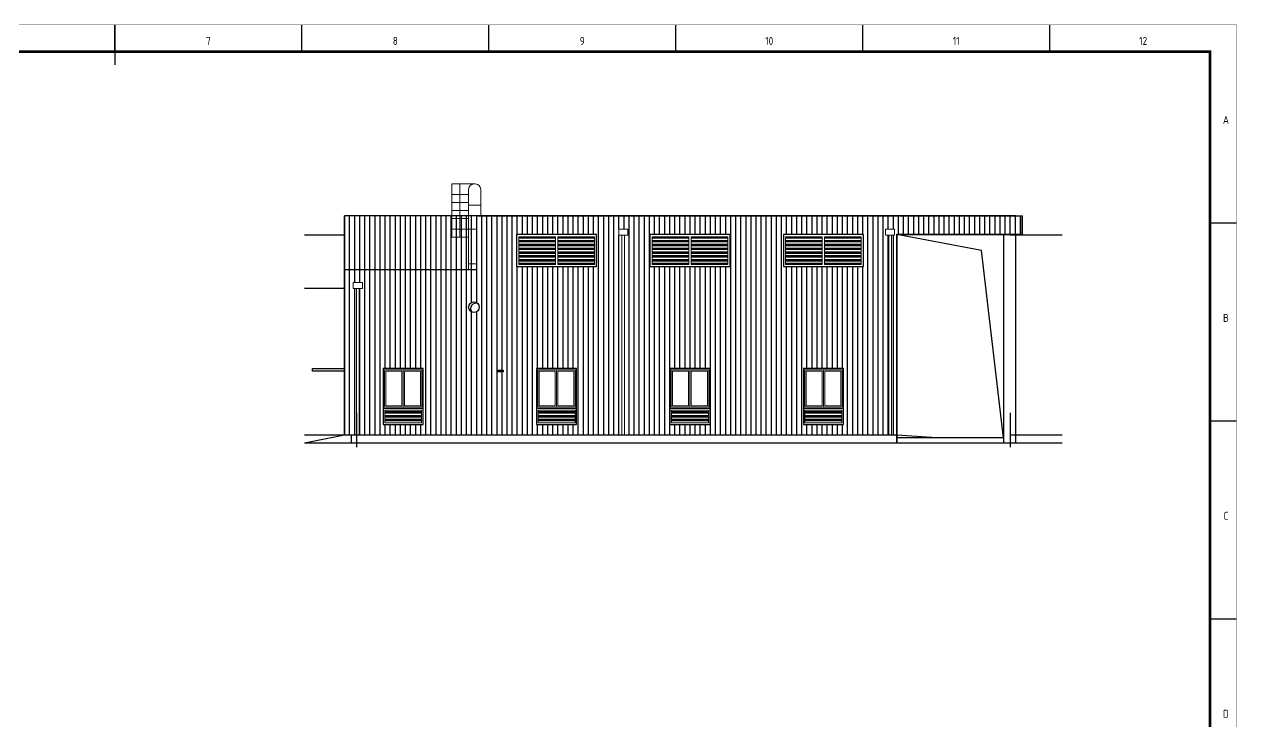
# Model space of a CAD drawing. Extents: x 175045 to 467920, y -30962 to 28493.
# Drawn here: x 422447 to 467900, y 2332 to 28493 of the extents above; entities that cross this region are included whole.
import ezdxf
from ezdxf.enums import TextEntityAlignment as Align

# ---------------------------------------------------------------- set-up
doc = ezdxf.new("R2010")
doc.units = 0
doc.header["$LTSCALE"] = 1000
doc.header["$MEASUREMENT"] = 0
doc.linetypes.add('DOTE', pattern=[2.42, 2, -0.2, 0.02, -0.2])
for name, color, linetype in [('DOTE', 1, 'DOTE'), ('PUB_HATCH', 8, 'Continuous'), ('STAIR', 2, 'Continuous'), ('WALL', 255, 'Continuous'), ('轻质板', 8, 'Continuous')]:
    doc.layers.add(name, color=color, linetype=linetype)
for name, color, linetype, lineweight in [('建筑看线', 163, 'Continuous', 18), ('立面1线', 52, 'Continuous', 20), ('立面2线', 113, 'Continuous', 20), ('立面窗线', 137, 'Continuous', 15)]:
    doc.layers.add(name, color=color, linetype=linetype, lineweight=lineweight)
doc.styles.get("Standard").update_dxf_attribs({"font": 'GBENOR', "bigfont": 'GBCBIG'})
pattern_1 = [(180, (697067.73, 361723.12), (-4e-14, 142.875), []), (180, (697020.11, 361675.49), (-4e-14, 142.875), [])]
pattern_2 = [(180, (697067.73, 362143.12), (-4e-14, 142.875), []), (180, (697020.11, 362095.49), (-4e-14, 142.875), [])]

# ---------------------------------------------------------------- blocks, each defined once
blk = doc.blocks.new('GEDI_WK_A1')
at = {"color": 3}
for p, q in [((420.5, 584), (420.5, 594)), ((490.58, 584), (490.58, 594)), ((560.67, 584), (560.67, 594)), ((630.75, 584), (630.75, 594)), ((700.83, 584), (700.83, 594)), ((770.92, 584), (770.92, 594)), ((831, 519.75), (841, 519.75)), ((831, 445.5), (841, 445.5)), ((831, 371.25), (841, 371.25))]:
    blk.add_line(p, q, dxfattribs=at)
for points, const_width in [([(0, 0), (841, 0), (841, 594), (0, 594)], 0.1), ([(25, 10), (831, 10), (831, 584), (25, 584)], 1)]:
    blk.add_lwpolyline(points, close=True, dxfattribs=dict(at, const_width=const_width))
at = {"color": 3, "const_width": 0.5}
blk.add_lwpolyline([(420.5, 579), (420.5, 594)], dxfattribs=at)
at = {"color": 3}
for s, p in [('7', (455.54, 588)), ('8', (525.62, 588)), ('9', (595.71, 588)), ('10', (665.79, 588)), ('11', (735.88, 588)), ('12', (805.96, 588))]:
    blk.add_text(s, height=3, dxfattribs=at).set_placement(p, align=Align.MIDDLE)
for s, p in [('A', (837, 556.88)), ('B', (837, 482.62)), ('C', (837, 408.38)), ('D', (837, 334.12))]:
    blk.add_text(s, height=3, dxfattribs=at).set_placement(p, align=Align.CENTER)

msp = doc.modelspace()

# ---------------------------------------------------------------- hatches: boundary and pattern name
at = {"layer": 'PUB_HATCH'}
h = msp.add_hatch(dxfattribs=at)
h.set_pattern_fill('ANSI32,_O', color=256, scale=30, angle=315)
h.set_pattern_definition(pattern_2)
h.paths.add_polyline_path([(442444.1, 19483.9), (442444.1, 20523.9), (443824.1, 20523.9), (443824.1, 19483.9)])
h.paths.add_polyline_path([(442364.1, 20523.9), (442364.1, 19483.9), (440984.1, 19483.9), (440984.1, 20523.9)])
h = msp.add_hatch(dxfattribs=at)
h.set_pattern_fill('ANSI32,_O', color=256, scale=30, angle=315)
h.set_pattern_definition(pattern_2)
h.paths.add_polyline_path([(447364.1, 20523.9), (447364.1, 19483.9), (445984.1, 19483.9), (445984.1, 20523.9)])
h.paths.add_polyline_path([(447444.1, 19483.9), (447444.1, 20523.9), (448824.1, 20523.9), (448824.1, 19483.9)])
h = msp.add_hatch(dxfattribs=at)
h.set_pattern_fill('ANSI32,_O', color=256, scale=30, angle=315)
h.set_pattern_definition(pattern_2)
h.paths.add_polyline_path([(452444.1, 19483.9), (452444.1, 20523.9), (453824.1, 20523.9), (453824.1, 19483.9)])
h.paths.add_polyline_path([(452364.1, 20523.9), (452364.1, 19483.9), (450984.1, 19483.9), (450984.1, 20523.9)])
h = msp.add_hatch(dxfattribs=at)
h.set_pattern_fill('ANSI32,_O', color=256, scale=30, angle=315)
h.set_pattern_definition([(180, (691317.7, 361723.12), (-4e-14, 142.875), []), (180, (691270.07, 361675.49), (-4e-14, 142.875), [])])
h.paths.add_polyline_path([(435964.1, 13575.5), (435964.1, 14055.5), (437344.1, 14055.5), (437344.1, 13575.5)])
h = msp.add_hatch(dxfattribs=at)
h.set_pattern_fill('ANSI32,_O', color=256, scale=30, angle=315)
h.set_pattern_definition(pattern_1)
h.paths.add_polyline_path([(441714.1, 13575.5), (441714.1, 14055.5), (443094.1, 14055.5), (443094.1, 13575.5)])
h = msp.add_hatch(dxfattribs=at)
h.set_pattern_fill('ANSI32,_O', color=256, scale=30, angle=315)
h.set_pattern_definition(pattern_1)
h.paths.add_polyline_path([(446714.1, 13575.5), (446714.1, 14055.5), (448094.1, 14055.5), (448094.1, 13575.5)])
h = msp.add_hatch(dxfattribs=at)
h.set_pattern_fill('ANSI32,_O', color=256, scale=30, angle=315)
h.set_pattern_definition(pattern_1)
h.paths.add_polyline_path([(451714.1, 13575.5), (451714.1, 14055.5), (453094.1, 14055.5), (453094.1, 13575.5)])
at = {"layer": '轻质板'}
h = msp.add_hatch(dxfattribs=at)
h.set_pattern_fill('LINE', color=251, scale=200, angle=90, style=0)
h.set_pattern_definition([(90, (434454.07, 18403.89), (-190.5, 1e-14), [])])
h.paths.add_polyline_path([(439404.1, 19283.9), (439404.1, 21303.9), (434454.1, 21303.9), (434454.1, 19283.9)])
h = msp.add_hatch(dxfattribs=at)
h.set_pattern_fill('LINE', color=256, scale=200, angle=90, style=0)
h.set_pattern_definition([(90, (434454.07, 13083.89), (-190.5, 1e-14), [])])
h.paths.add_polyline_path([(454854.1, 13083.9), (454854.1, 20578.9), (454733.1, 20578.9), (454733.1, 20803.9), (455075, 20803.9), (455075, 20578.9), (454954.1, 20578.9), (454954.1, 13083.9), (455154.1, 13083.9), (455154.1, 20603.9), (459604.1, 20603.9), (459854.1, 20603.9), (459854.1, 21303.9), (439404.1, 21303.9), (439404.1, 19283.9), (434454.1, 19283.9), (434454.1, 13083.9), (434904.1, 13083.9), (434904.1, 18583.9), (434783.1, 18583.9), (434783.1, 18808.9), (435125, 18808.9), (435125, 18583.9), (435004.1, 18583.9), (435004.1, 13083.9), (444854.1, 13083.9), (444854.1, 20578.9), (444733.1, 20578.9), (444733.1, 20803.9), (445075, 20803.9), (445075, 20578.9), (444954.1, 20578.9), (444954.1, 13083.9)])
h.paths.add_polyline_path([(448154.1, 15583.9), (448154.1, 13483.9), (446654.1, 13483.9), (446654.1, 15583.9)], flags=16)
h.paths.add_polyline_path([(448904.1, 19403.9), (445904.1, 19403.9), (445904.1, 20603.9), (448904.1, 20603.9)], flags=16)
h.paths.add_polyline_path([(450904.1, 19403.9), (450904.1, 20603.9), (453904.1, 20603.9), (453904.1, 19403.9)], flags=16)
h.paths.add_polyline_path([(451654.1, 15583.9), (453154.1, 15583.9), (453154.1, 13483.9), (451654.1, 13483.9)], flags=16)
h.paths.add_polyline_path([(443904.1, 19403.9), (440904.1, 19403.9), (440904.1, 20603.9), (443904.1, 20603.9)], flags=16)
h.paths.add_polyline_path([(443154.1, 15583.9), (443154.1, 13483.9), (441654.1, 13483.9), (441654.1, 15583.9)], flags=16)
h.paths.add_polyline_path([(440404.1, 15513.9), (440404.1, 15453.9), (440174.1, 15453.9), (440174.1, 15513.9)], flags=16)
h.paths.add_polyline_path([(439104.1, 17883.9, -1), (439504.1, 17883.9, -1)], flags=16)
h.paths.add_polyline_path([(437404.1, 15583.9), (437404.1, 13483.9), (435904.1, 13483.9), (435904.1, 15583.9)], flags=16)

# ---------------------------------------------------------------- linework, layer by layer
for p, q in [((439404.1, 21303.9), (434454.1, 21303.9)), ((434454.1, 21303.9), (434454.1, 13083.9)), ((455154.1, 20603.9), (455154.1, 12783.9)), ((461354.1, 12783.9), (432954.1, 12783.9)), ((455154.1, 13083.9), (434454.1, 13083.9))]:
    msp.add_line(p, q)
at = {"color": 4}
for p, q in [((459154.1, 20603.9), (459154.1, 12783.9)), ((459604.1, 20603.9), (459604.1, 12783.9)), ((459154.1, 12983.9), (455154.1, 12983.9))]:
    msp.add_line(p, q, dxfattribs=at)
msp.add_lwpolyline([(459604.1, 21303.9), (459854.1, 21303.9), (459854.1, 20603.9), (455154.1, 20603.9)])
at = {"color": 0}
for points in [[(443904.1, 20603.9), (440904.1, 20603.9), (440904.1, 19403.9), (443904.1, 19403.9)], [(448904.1, 20603.9), (445904.1, 20603.9), (445904.1, 19403.9), (448904.1, 19403.9)], [(453904.1, 20603.9), (450904.1, 20603.9), (450904.1, 19403.9), (453904.1, 19403.9)], [(437404.1, 15583.9), (435904.1, 15583.9), (435904.1, 13483.9), (437404.1, 13483.9)], [(443154.1, 15583.9), (441654.1, 15583.9), (441654.1, 13483.9), (443154.1, 13483.9)], [(448154.1, 15583.9), (446654.1, 15583.9), (446654.1, 13483.9), (448154.1, 13483.9)], [(453154.1, 15583.9), (451654.1, 15583.9), (451654.1, 13483.9), (453154.1, 13483.9)]]:
    msp.add_lwpolyline(points, close=True, dxfattribs=at)
at = {"color": 252}
msp.add_lwpolyline([(459154.1, 12983.9), (458328.5, 20005.6), (455154.1, 20603.9)], dxfattribs=at)
at = {"color": 6}
for points in [[(440174.1, 15513.9), (440404.1, 15513.9), (440404.1, 15453.9), (440174.1, 15453.9), (440174.1, 15513.9)], [(440174.1, 15453.9), (440193.2, 15498.6), (440404.1, 15513.9)]]:
    msp.add_lwpolyline(points, dxfattribs=at)
msp.add_circle((439304.1, 17883.9), 200, dxfattribs=at)
msp.add_arc((439380.3, 17828.8), 200, 67.78622, 220.58115, dxfattribs=at)
at = {"layer": 'DOTE'}
for p, q in [((434454.1, 20583.9), (432954.1, 20583.9)), ((461354.1, 20583.9), (459404.1, 20583.9)), ((434454.1, 18583.9), (432954.1, 18583.9)), ((434904.1, 13922), (434904.1, 12631.5)), ((459404.1, 13922), (459404.1, 12631.5)), ((434904.1, 13083.9), (432954.1, 13083.9)), ((461354.1, 13083.9), (459404.1, 13083.9))]:
    msp.add_line(p, q, dxfattribs=at)
at = {"layer": 'STAIR', "color": 2}
msp.add_line((456654.1, 12983.9), (455154.1, 13083.9), dxfattribs=at)
msp.add_lwpolyline([(434454.1, 15483.9), (433254.1, 15483.9), (433254.1, 15583.9), (434454.1, 15583.9)], dxfattribs=at)
at = {"layer": 'WALL'}
msp.add_line((459604.1, 21303.9), (439404.1, 21303.9), dxfattribs=at)
at = {"layer": 'WALL', "color": 4}
msp.add_line((434454.1, 13083.9), (432954.1, 12783.9), dxfattribs=at)
at = {"layer": '建筑看线'}
for p, q in [((438474.1, 20503.9), (438474.1, 22503.9)), ((439331.5, 22503.9), (438474.1, 22503.9)), ((438774.1, 20503.9), (438774.1, 22503.9)), ((439104.1, 19283.9), (439104.1, 22303.9)), ((439359, 22503.9), (439304.1, 22503.9)), ((439559, 21303.9), (439559, 22303.9)), ((439104.1, 22103.9), (438474.1, 22103.9)), ((439104.1, 21803.9), (438474.1, 21803.9)), ((439104.1, 21503.9), (438474.1, 21503.9)), ((439104.1, 21703.9), (439559, 21703.9)), ((439104.1, 21203.9), (438474.1, 21203.9)), ((439193, 21303.9), (439193, 21303.9)), ((439104.1, 20803.9), (438474.1, 20803.9)), ((439104.1, 20503.9), (438474.1, 20503.9)), ((439104.1, 20803.9), (439404.1, 20803.9)), ((439104.1, 19503.9), (439404.1, 19503.9))]:
    msp.add_line(p, q, dxfattribs=at)
for centre, start, end in [((439304.1, 22303.9), 90, 180), ((439359, 22303.9), 0, 90)]:
    msp.add_arc(centre, 200, start, end, dxfattribs=at)
at = {"layer": '立面1线'}
msp.add_line((434704.1, 13083.9), (434704.1, 12783.9), dxfattribs=at)
for points, const_width in [([(434454.1, 19283.9), (439404.1, 19283.9), (439404.1, 21303.9)], 50), ([(439404.1, 21303.9), (434454.1, 21303.9), (434454.1, 19283.9)], 25), ([(459604.1, 20603.9), (459604.1, 20603.9), (459854.1, 20603.9), (459854.1, 21303.9), (439404.1, 21303.9)], 50), ([(434454.1, 19283.9), (434454.1, 13083.9), (455154.1, 13083.9), (455154.1, 20603.9), (459604.1, 20603.9)], 50), ([(432985.8, 12783.9), (460533.1, 12783.9)], 50), ([(434704.1, 13083.9), (434704.1, 12783.9)], 50), ([(455154.1, 13083.9), (455154.1, 12783.9)], 50)]:
    msp.add_lwpolyline(points, dxfattribs=dict(at, const_width=const_width))
at = {"layer": '立面2线'}
for p, q in [((444854.1, 20578.9), (444854.1, 13083.9)), ((444954.1, 20578.9), (444954.1, 13083.9)), ((454854.1, 20578.9), (454854.1, 13083.9)), ((454954.1, 20578.9), (454954.1, 13083.9)), ((434904.1, 18583.9), (434904.1, 13083.9)), ((435004.1, 18583.9), (435004.1, 13083.9))]:
    msp.add_line(p, q, dxfattribs=at)
for points in [[(445075, 20803.9), (444733.1, 20803.9), (444733.1, 20578.9), (445075, 20578.9)], [(455075, 20803.9), (454733.1, 20803.9), (454733.1, 20578.9), (455075, 20578.9)], [(435125, 18808.9), (434783.1, 18808.9), (434783.1, 18583.9), (435125, 18583.9)]]:
    msp.add_lwpolyline(points, close=True, dxfattribs=at)
at = {"layer": '立面窗线'}
for p, q in [((442364.1, 19483.9), (442364.1, 20523.9)), ((442444.1, 19483.9), (442444.1, 20523.9)), ((447364.1, 19483.9), (447364.1, 20523.9)), ((447444.1, 19483.9), (447444.1, 20523.9)), ((452364.1, 19483.9), (452364.1, 20523.9)), ((452444.1, 19483.9), (452444.1, 20523.9)), ((436604.1, 15483.9), (436604.1, 14183.9)), ((436654.1, 15533.9), (436654.1, 14133.9)), ((436704.1, 15483.9), (436704.1, 14183.9)), ((442354.1, 15483.9), (442354.1, 14183.9)), ((442404.1, 15533.9), (442404.1, 14133.9)), ((442454.1, 15483.9), (442454.1, 14183.9)), ((447354.1, 15483.9), (447354.1, 14183.9)), ((447404.1, 15533.9), (447404.1, 14133.9)), ((447454.1, 15483.9), (447454.1, 14183.9)), ((452354.1, 15483.9), (452354.1, 14183.9)), ((452404.1, 15533.9), (452404.1, 14133.9)), ((452454.1, 15483.9), (452454.1, 14183.9))]:
    msp.add_line(p, q, dxfattribs=at)
for points in [[(443904.1, 19403.9), (440904.1, 19403.9), (440904.1, 20603.9), (443904.1, 20603.9)], [(448904.1, 19403.9), (445904.1, 19403.9), (445904.1, 20603.9), (448904.1, 20603.9)], [(453904.1, 19403.9), (450904.1, 19403.9), (450904.1, 20603.9), (453904.1, 20603.9)], [(435904.1, 14083.9), (437404.1, 14083.9), (437404.1, 15583.9), (435904.1, 15583.9)], [(435954.1, 14133.9), (437354.1, 14133.9), (437354.1, 15533.9), (435954.1, 15533.9)], [(441654.1, 14083.9), (443154.1, 14083.9), (443154.1, 15583.9), (441654.1, 15583.9)], [(441704.1, 14133.9), (443104.1, 14133.9), (443104.1, 15533.9), (441704.1, 15533.9)], [(446654.1, 14083.9), (448154.1, 14083.9), (448154.1, 15583.9), (446654.1, 15583.9)], [(446704.1, 14133.9), (448104.1, 14133.9), (448104.1, 15533.9), (446704.1, 15533.9)], [(451654.1, 14083.9), (453154.1, 14083.9), (453154.1, 15583.9), (451654.1, 15583.9)], [(451704.1, 14133.9), (453104.1, 14133.9), (453104.1, 15533.9), (451704.1, 15533.9)], [(437404.1, 13483.9), (435904.1, 13483.9), (435904.1, 14083.9), (437404.1, 14083.9)], [(437344.1, 13543.9), (435964.1, 13543.9), (435964.1, 14023.9), (437344.1, 14023.9)], [(443154.1, 13483.9), (441654.1, 13483.9), (441654.1, 14083.9), (443154.1, 14083.9)], [(443094.1, 13543.9), (441714.1, 13543.9), (441714.1, 14023.9), (443094.1, 14023.9)], [(448154.1, 13483.9), (446654.1, 13483.9), (446654.1, 14083.9), (448154.1, 14083.9)], [(448094.1, 13543.9), (446714.1, 13543.9), (446714.1, 14023.9), (448094.1, 14023.9)], [(453154.1, 13483.9), (451654.1, 13483.9), (451654.1, 14083.9), (453154.1, 14083.9)], [(453094.1, 13543.9), (451714.1, 13543.9), (451714.1, 14023.9), (453094.1, 14023.9)]]:
    msp.add_lwpolyline(points, close=True, dxfattribs=at)
for points in [[(442364.1, 19483.9), (440984.1, 19483.9), (440984.1, 20523.9), (442364.1, 20523.9)], [(442444.1, 20523.9), (443824.1, 20523.9), (443824.1, 19483.9), (442444.1, 19483.9)], [(447364.1, 19483.9), (445984.1, 19483.9), (445984.1, 20523.9), (447364.1, 20523.9)], [(447444.1, 20523.9), (448824.1, 20523.9), (448824.1, 19483.9), (447444.1, 19483.9)], [(452364.1, 19483.9), (450984.1, 19483.9), (450984.1, 20523.9), (452364.1, 20523.9)], [(452444.1, 20523.9), (453824.1, 20523.9), (453824.1, 19483.9), (452444.1, 19483.9)], [(436604.1, 15483.9), (436004.1, 15483.9), (436004.1, 14183.9), (436604.1, 14183.9)], [(436704.1, 14183.9), (437304.1, 14183.9), (437304.1, 15483.9), (436704.1, 15483.9)], [(442354.1, 15483.9), (441754.1, 15483.9), (441754.1, 14183.9), (442354.1, 14183.9)], [(442454.1, 14183.9), (443054.1, 14183.9), (443054.1, 15483.9), (442454.1, 15483.9)], [(447354.1, 15483.9), (446754.1, 15483.9), (446754.1, 14183.9), (447354.1, 14183.9)], [(447454.1, 14183.9), (448054.1, 14183.9), (448054.1, 15483.9), (447454.1, 15483.9)], [(452354.1, 15483.9), (451754.1, 15483.9), (451754.1, 14183.9), (452354.1, 14183.9)], [(452454.1, 14183.9), (453054.1, 14183.9), (453054.1, 15483.9), (452454.1, 15483.9)]]:
    msp.add_lwpolyline(points, dxfattribs=at)

# ---------------------------------------------------------------- block references
at = {"xscale": 100, "yscale": 100, "zscale": 100}
msp.add_blockref('GEDI_WK_A1', (383795.4, -30931.7), dxfattribs=at)

doc.saveas('drawing.dxf')
